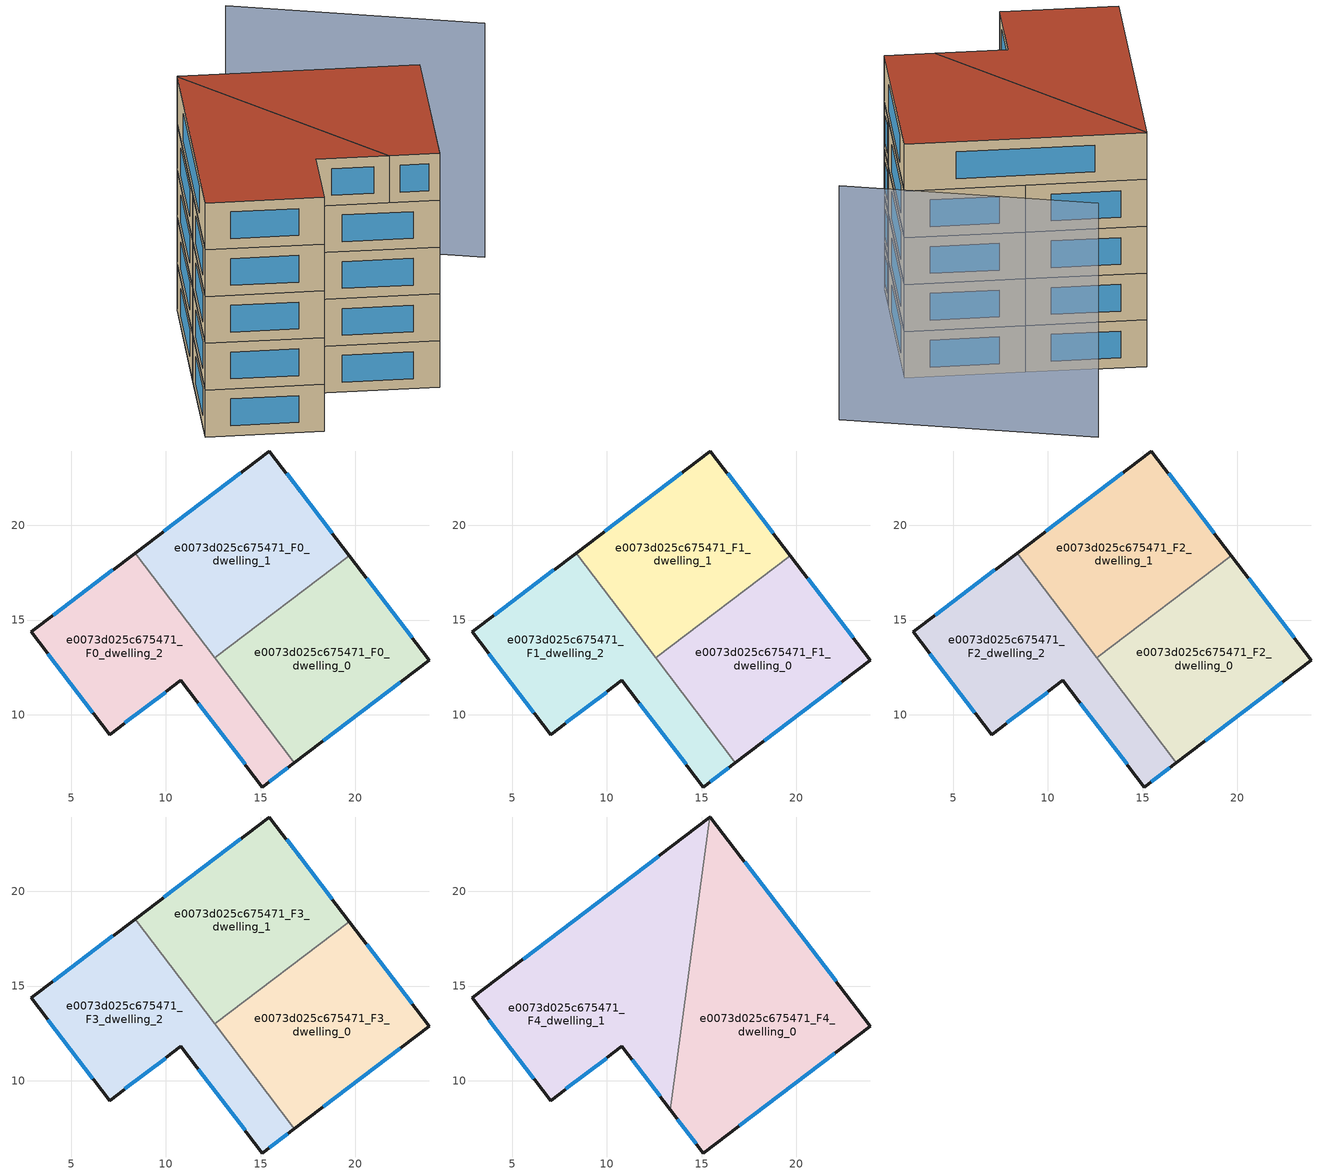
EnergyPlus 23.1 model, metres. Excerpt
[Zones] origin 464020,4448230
e0073d025c675471_F0_dwelling_0
 floor ground (EU_floor_Construction): 19.7,18.39 23.91,12.88 16.79,7.47 12.59,13 z0
 wall outside (EU_wall_Construction): 16.79,7.47 23.91,12.88 19.7,18.39 z0:3
 wall to e0073d025c675471_F0_dwelling_1 (EU_wall_Construction): 19.7,18.39 12.59,13 z0:3
 wall to e0073d025c675471_F0_dwelling_2 (EU_wall_Construction): 12.59,13 16.79,7.47 z0:3
 window (EU_Window_Construction): 23.01,14.06 20.6,17.21 / 18.32,8.63 22.39,11.72 z0.64:2.36
e0073d025c675471_F0_dwelling_1
 floor ground (EU_floor_Construction): 15.47,23.92 19.7,18.39 12.59,13 8.38,18.54 z0
 wall outside (EU_wall_Construction): 19.7,18.39 15.47,23.92 8.38,18.54 z0:3
 wall to e0073d025c675471_F0_dwelling_2 (EU_wall_Construction): 8.38,18.54 12.59,13 z0:3
 window (EU_Window_Construction): 18.79,19.58 16.37,22.74 / 13.95,22.77 9.9,19.69 z0.64:2.36
e0073d025c675471_F0_dwelling_2
 floor ground (EU_floor_Construction): 8.38,18.54 16.79,7.47 15.1,6.19 10.8,11.81 7.04,8.96 2.89,14.37 z0
 wall outside (EU_wall_Construction): 8.38,18.54 2.89,14.37 7.04,8.96 10.8,11.81 15.1,6.19 16.79,7.47 z0:3
 window (EU_Window_Construction): 3.78,13.21 6.15,10.11 / 7.2,17.64 4.07,15.26 / 15.46,6.46 16.43,7.19 / 11.72,10.61 14.18,7.39 / 7.84,9.57 9.99,11.2 z0.64:2.36
e0073d025c675471_F1_dwelling_0
 floor to e0073d025c675471_F0_dwelling_0 (EU_floor_Construction): 19.7,18.39 23.91,12.88 16.79,7.47 12.59,13 z3
 wall outside (EU_wall_Construction): 16.79,7.47 23.91,12.88 19.7,18.39 z3:6
 wall to e0073d025c675471_F1_dwelling_1 (EU_wall_Construction): 19.7,18.39 12.59,13 z3:6
 wall to e0073d025c675471_F1_dwelling_2 (EU_wall_Construction): 12.59,13 16.79,7.47 z3:6
 window (EU_Window_Construction): 23.01,14.06 20.6,17.21 / 18.32,8.63 22.39,11.72 z3.64:5.36
e0073d025c675471_F1_dwelling_1
 floor to e0073d025c675471_F0_dwelling_1 (EU_floor_Construction): 15.47,23.92 19.7,18.39 12.59,13 8.38,18.54 z3
 wall outside (EU_wall_Construction): 19.7,18.39 15.47,23.92 8.38,18.54 z3:6
 wall to e0073d025c675471_F1_dwelling_2 (EU_wall_Construction): 8.38,18.54 12.59,13 z3:6
 window (EU_Window_Construction): 18.79,19.58 16.37,22.74 / 13.95,22.77 9.9,19.69 z3.64:5.36
e0073d025c675471_F1_dwelling_2
 floor to e0073d025c675471_F0_dwelling_2 (EU_floor_Construction): 8.38,18.54 16.79,7.47 15.1,6.19 10.8,11.81 7.04,8.96 2.89,14.37 z3
 wall outside (EU_wall_Construction): 8.38,18.54 2.89,14.37 7.04,8.96 10.8,11.81 15.1,6.19 16.79,7.47 z3:6
 window (EU_Window_Construction): 3.78,13.21 6.15,10.11 / 7.2,17.64 4.07,15.26 / 15.46,6.46 16.43,7.19 / 11.72,10.61 14.18,7.39 / 7.84,9.57 9.99,11.2 z3.64:5.36
e0073d025c675471_F2_dwelling_0
 floor to e0073d025c675471_F1_dwelling_0 (EU_floor_Construction): 19.7,18.39 23.91,12.88 16.79,7.47 12.59,13 z6
 wall outside (EU_wall_Construction): 16.79,7.47 23.91,12.88 19.7,18.39 z6:9
 wall to e0073d025c675471_F2_dwelling_1 (EU_wall_Construction): 19.7,18.39 12.59,13 z6:9
 wall to e0073d025c675471_F2_dwelling_2 (EU_wall_Construction): 12.59,13 16.79,7.47 z6:9
 window (EU_Window_Construction): 23.01,14.06 20.6,17.21 / 18.32,8.63 22.39,11.72 z6.64:8.36
e0073d025c675471_F2_dwelling_1
 floor to e0073d025c675471_F1_dwelling_1 (EU_floor_Construction): 15.47,23.92 19.7,18.39 12.59,13 8.38,18.54 z6
 wall outside (EU_wall_Construction): 19.7,18.39 15.47,23.92 8.38,18.54 z6:9
 wall to e0073d025c675471_F2_dwelling_2 (EU_wall_Construction): 8.38,18.54 12.59,13 z6:9
 window (EU_Window_Construction): 18.79,19.58 16.37,22.74 / 13.95,22.77 9.9,19.69 z6.64:8.36
e0073d025c675471_F2_dwelling_2
 floor to e0073d025c675471_F1_dwelling_2 (EU_floor_Construction): 8.38,18.54 16.79,7.47 15.1,6.19 10.8,11.81 7.04,8.96 2.89,14.37 z6
 wall outside (EU_wall_Construction): 8.38,18.54 2.89,14.37 7.04,8.96 10.8,11.81 15.1,6.19 16.79,7.47 z6:9
 window (EU_Window_Construction): 3.78,13.21 6.15,10.11 / 7.2,17.64 4.07,15.26 / 15.46,6.46 16.43,7.19 / 11.72,10.61 14.18,7.39 / 7.84,9.57 9.99,11.2 z6.64:8.36
e0073d025c675471_F3_dwelling_0
 floor to e0073d025c675471_F2_dwelling_0 (EU_floor_Construction): 19.7,18.39 23.91,12.88 16.79,7.47 12.59,13 z9
 wall outside (EU_wall_Construction): 16.79,7.47 23.91,12.88 19.7,18.39 z9:12
 wall to e0073d025c675471_F3_dwelling_1 (EU_wall_Construction): 19.7,18.39 12.59,13 z9:12
 wall to e0073d025c675471_F3_dwelling_2 (EU_wall_Construction): 12.59,13 16.79,7.47 z9:12
 window (EU_Window_Construction): 23.01,14.06 20.6,17.21 / 18.32,8.63 22.39,11.72 z9.64:11.36
e0073d025c675471_F3_dwelling_1
 floor to e0073d025c675471_F2_dwelling_1 (EU_floor_Construction): 15.47,23.92 19.7,18.39 12.59,13 8.38,18.54 z9
 wall outside (EU_wall_Construction): 19.7,18.39 15.47,23.92 8.38,18.54 z9:12
 wall to e0073d025c675471_F3_dwelling_2 (EU_wall_Construction): 8.38,18.54 12.59,13 z9:12
 window (EU_Window_Construction): 18.79,19.58 16.37,22.74 / 13.95,22.77 9.9,19.69 z9.64:11.36
e0073d025c675471_F3_dwelling_2
 floor to e0073d025c675471_F2_dwelling_2 (EU_floor_Construction): 8.38,18.54 16.79,7.47 15.1,6.19 10.8,11.81 7.04,8.96 2.89,14.37 z9
 wall outside (EU_wall_Construction): 8.38,18.54 2.89,14.37 7.04,8.96 10.8,11.81 15.1,6.19 16.79,7.47 z9:12
 window (EU_Window_Construction): 3.78,13.21 6.15,10.11 / 7.2,17.64 4.07,15.26 / 15.46,6.46 16.43,7.19 / 11.72,10.61 14.18,7.39 / 7.84,9.57 9.99,11.2 z9.64:11.36
e0073d025c675471_F4_dwelling_0
 floor to e0073d025c675471_F3_dwelling_0 (EU_floor_Construction): 19.7,18.39 23.91,12.88 16.79,7.47 13.76,11.46 14.12,14.16 z12
 floor to e0073d025c675471_F3_dwelling_1 (EU_floor_Construction): 15.47,23.92 19.7,18.39 14.12,14.16 15.43,23.89 z12
 floor to e0073d025c675471_F3_dwelling_2 (EU_floor_Construction): 13.76,11.46 16.79,7.47 15.1,6.19 13.36,8.47 z12
 wall outside (EU_wall_Construction): 13.36,8.47 15.1,6.19 23.91,12.88 15.47,23.92 15.43,23.89 z12:15
 wall to e0073d025c675471_F4_dwelling_1 (EU_wall_Construction): 15.43,23.89 13.36,8.47 z12:15
 window (EU_Window_Construction): 22.1,15.25 17.28,21.56 / 16.99,7.62 22.03,11.45 / 13.73,7.98 14.73,6.67 z12.64:14.36
 roof outside (EU_roof_Construction): 23.91,12.88 15.47,23.92 15.43,23.89 13.36,8.47 15.1,6.19 z15
e0073d025c675471_F4_dwelling_1
 floor to e0073d025c675471_F3_dwelling_2 (EU_floor_Construction): 8.38,18.54 13.76,11.46 13.36,8.47 10.8,11.81 7.04,8.96 2.89,14.37 z12
 floor to e0073d025c675471_F3_dwelling_0 (EU_floor_Construction): 14.12,14.16 13.76,11.46 12.59,13 z12
 floor to e0073d025c675471_F3_dwelling_1 (EU_floor_Construction): 15.43,23.89 14.12,14.16 12.59,13 8.38,18.54 z12
 wall outside (EU_wall_Construction): 15.43,23.89 2.89,14.37 7.04,8.96 10.8,11.81 13.36,8.47 z12:15
 window (EU_Window_Construction): 3.78,13.21 6.15,10.11 / 12.75,21.85 5.58,16.41 / 11.35,11.1 12.81,9.18 / 7.84,9.57 9.99,11.2 z12.64:14.36
 roof outside (EU_roof_Construction): 13.36,8.47 15.43,23.89 2.89,14.37 7.04,8.96 10.8,11.81 z15
shading: 30.24,12.41 24.36,26.12 z0:15
[Building]
EU S2 Campaign: North Axis=0; Terrain=City; Solar Distribution=FullExterior
[Site:Location]
Yerevan-Zvartnots.Intl.AP: Latitude=40.15; Longitude=44.383; Time Zone=4; Elevation=854
[SizingPeriod:WeatherFileDays]
AnnualSizingPeriod: Begin Month=1; Begin Day of Month=1; End Month=12; End Day of Month=31; Day of Week for Start Day=Monday; Use Weather File Daylight Saving Period=No; Use Weather File Rain and Snow Indicators=No
[MATERIAL]
EU_InternalMass_Material: Roughness=MediumRough; Thickness=0.1; Conductivity=1; Density=1800; Specific Heat=900; Thermal Absorptance=0.9; Solar Absorptance=0.7; Visible Absorptance=0.7
[MATERIAL:NOMASS] Roughness=MediumRough; Thermal Absorptance=0.9; Solar Absorptance=0.7; Visible Absorptance=0.7
Name | Thermal Resistance
EU_wall_NoMass | 1.05043
EU_roof_NoMass | 1.45357
EU_floor_NoMass | 0.478065
[WINDOWMATERIAL:SIMPLEGLAZINGSYSTEM]
EU_Window_SimpleGlazing: UFactor=2.5566; Solar Heat Gain Coefficient=0.75; Visible Transmittance=0.75
[CONSTRUCTION]
EU_wall_Construction: EU_wall_NoMass
EU_roof_Construction: EU_roof_NoMass
EU_floor_Construction: EU_floor_NoMass
EU_Window_Construction: EU_Window_SimpleGlazing
EU_InternalMass_Construction: EU_InternalMass_Material
[ZONE] Type=1; Multiplier=1; Ceiling Height=autocalculate; Floor Area=autocalculate; Part of Total Floor Area=Yes
Name | Volume
e0073d025c675471_F0_dwelling_0; e0073d025c675471_F1_dwelling_0; e0073d025c675471_F2_dwelling_0; e0073d025c675471_F3_dwelling_0 | 186.04
e0073d025c675471_F4_dwelling_0 | 279.045
e0073d025c675471_F0_dwelling_1; e0073d025c675471_F1_dwelling_1; e0073d025c675471_F2_dwelling_1; e0073d025c675471_F3_dwelling_1 | 186.038
e0073d025c675471_F4_dwelling_1 | 279.057
e0073d025c675471_F0_dwelling_2; e0073d025c675471_F1_dwelling_2; e0073d025c675471_F2_dwelling_2; e0073d025c675471_F3_dwelling_2 | 186.039
[INTERNALMASS] Construction=EU_InternalMass_Construction
Name | Zone or ZoneList | Surface Area
e0073d025c675471_F0_dwelling_0_EU_InternalMass | e0073d025c675471_F0_dwelling_0 | 62.0133
e0073d025c675471_F0_dwelling_1_EU_InternalMass | e0073d025c675471_F0_dwelling_1 | 62.0109
e0073d025c675471_F0_dwelling_2_EU_InternalMass | e0073d025c675471_F0_dwelling_2 | 62.013
e0073d025c675471_F1_dwelling_0_EU_InternalMass | e0073d025c675471_F1_dwelling_0 | 62.0133
e0073d025c675471_F1_dwelling_1_EU_InternalMass | e0073d025c675471_F1_dwelling_1 | 62.0109
e0073d025c675471_F1_dwelling_2_EU_InternalMass | e0073d025c675471_F1_dwelling_2 | 62.013
e0073d025c675471_F2_dwelling_0_EU_InternalMass | e0073d025c675471_F2_dwelling_0 | 62.0133
e0073d025c675471_F2_dwelling_1_EU_InternalMass | e0073d025c675471_F2_dwelling_1 | 62.0109
e0073d025c675471_F2_dwelling_2_EU_InternalMass | e0073d025c675471_F2_dwelling_2 | 62.013
e0073d025c675471_F3_dwelling_0_EU_InternalMass | e0073d025c675471_F3_dwelling_0 | 62.0133
e0073d025c675471_F3_dwelling_1_EU_InternalMass | e0073d025c675471_F3_dwelling_1 | 62.0109
e0073d025c675471_F3_dwelling_2_EU_InternalMass | e0073d025c675471_F3_dwelling_2 | 62.013
e0073d025c675471_F4_dwelling_0_EU_InternalMass | e0073d025c675471_F4_dwelling_0 | 93.0127
e0073d025c675471_F4_dwelling_1_EU_InternalMass | e0073d025c675471_F4_dwelling_1 | 93.016
[OTHEREQUIPMENT] Fuel Type=Electricity; Design Level Calculation Method=Watts/Area; Power per Zone Floor Area=1; Fraction Latent=0; Fraction Radiant=0; Fraction Lost=0; Carbon Dioxide Generation Rate=0; EndUse Subcategory=EU_Step8_InternalGains
Name | Zone or ZoneList or Space or SpaceList | Schedule
EU_Step8_InternalGain_e0073d025c675471_F0_dwelling_0_f000 | e0073d025c675471_F0_dwelling_0 | EU_Step8_GainSchedule_e0073d025c675471_F0_dwelling_0_f000
EU_Step8_InternalGain_e0073d025c675471_F0_dwelling_1_f000 | e0073d025c675471_F0_dwelling_1 | EU_Step8_GainSchedule_e0073d025c675471_F0_dwelling_1_f000
EU_Step8_InternalGain_e0073d025c675471_F0_dwelling_2_f000 | e0073d025c675471_F0_dwelling_2 | EU_Step8_GainSchedule_e0073d025c675471_F0_dwelling_2_f000
EU_Step8_InternalGain_e0073d025c675471_F1_dwelling_0_f000 | e0073d025c675471_F1_dwelling_0 | EU_Step8_GainSchedule_e0073d025c675471_F1_dwelling_0_f000
EU_Step8_InternalGain_e0073d025c675471_F1_dwelling_1_f000 | e0073d025c675471_F1_dwelling_1 | EU_Step8_GainSchedule_e0073d025c675471_F1_dwelling_1_f000
EU_Step8_InternalGain_e0073d025c675471_F1_dwelling_2_f000 | e0073d025c675471_F1_dwelling_2 | EU_Step8_GainSchedule_e0073d025c675471_F1_dwelling_2_f000
EU_Step8_InternalGain_e0073d025c675471_F2_dwelling_0_f000 | e0073d025c675471_F2_dwelling_0 | EU_Step8_GainSchedule_e0073d025c675471_F2_dwelling_0_f000
EU_Step8_InternalGain_e0073d025c675471_F2_dwelling_1_f000 | e0073d025c675471_F2_dwelling_1 | EU_Step8_GainSchedule_e0073d025c675471_F2_dwelling_1_f000
EU_Step8_InternalGain_e0073d025c675471_F2_dwelling_2_f000 | e0073d025c675471_F2_dwelling_2 | EU_Step8_GainSchedule_e0073d025c675471_F2_dwelling_2_f000
EU_Step8_InternalGain_e0073d025c675471_F3_dwelling_0_f000 | e0073d025c675471_F3_dwelling_0 | EU_Step8_GainSchedule_e0073d025c675471_F3_dwelling_0_f000
EU_Step8_InternalGain_e0073d025c675471_F3_dwelling_1_f000 | e0073d025c675471_F3_dwelling_1 | EU_Step8_GainSchedule_e0073d025c675471_F3_dwelling_1_f000
EU_Step8_InternalGain_e0073d025c675471_F3_dwelling_2_f000 | e0073d025c675471_F3_dwelling_2 | EU_Step8_GainSchedule_e0073d025c675471_F3_dwelling_2_f000
EU_Step8_InternalGain_e0073d025c675471_F4_dwelling_0_f000 | e0073d025c675471_F4_dwelling_0 | EU_Step8_GainSchedule_e0073d025c675471_F4_dwelling_0_f000
EU_Step8_InternalGain_e0073d025c675471_F4_dwelling_1_f000 | e0073d025c675471_F4_dwelling_1 | EU_Step8_GainSchedule_e0073d025c675471_F4_dwelling_1_f000
[ZONEVENTILATION:DESIGNFLOWRATE] Schedule=EU_AlwaysOn; Design Flow Rate Calculation Method=AirChanges/Hour; Air Changes per Hour=0.557805; Ventilation Type=Natural; Fan Pressure Rise=0; Fan Total Efficiency=1; Constant Term Coefficient=1; Temperature Term Coefficient=0; Velocity Term Coefficient=0; Velocity Squared Term Coefficient=0; Minimum Indoor Temperature=-100; Maximum Indoor Temperature=100; Delta Temperature=-100; Minimum Outdoor Temperature=-100; Maximum Outdoor Temperature=100; Maximum Wind Speed=40
Name | Zone or ZoneList or Space or SpaceList
EU_ConstantAir_e0073d025c675471_F0_dwelling_0 | e0073d025c675471_F0_dwelling_0
EU_ConstantAir_e0073d025c675471_F0_dwelling_1 | e0073d025c675471_F0_dwelling_1
EU_ConstantAir_e0073d025c675471_F0_dwelling_2 | e0073d025c675471_F0_dwelling_2
EU_ConstantAir_e0073d025c675471_F1_dwelling_0 | e0073d025c675471_F1_dwelling_0
EU_ConstantAir_e0073d025c675471_F1_dwelling_1 | e0073d025c675471_F1_dwelling_1
EU_ConstantAir_e0073d025c675471_F1_dwelling_2 | e0073d025c675471_F1_dwelling_2
EU_ConstantAir_e0073d025c675471_F2_dwelling_0 | e0073d025c675471_F2_dwelling_0
EU_ConstantAir_e0073d025c675471_F2_dwelling_1 | e0073d025c675471_F2_dwelling_1
EU_ConstantAir_e0073d025c675471_F2_dwelling_2 | e0073d025c675471_F2_dwelling_2
EU_ConstantAir_e0073d025c675471_F3_dwelling_0 | e0073d025c675471_F3_dwelling_0
EU_ConstantAir_e0073d025c675471_F3_dwelling_1 | e0073d025c675471_F3_dwelling_1
EU_ConstantAir_e0073d025c675471_F3_dwelling_2 | e0073d025c675471_F3_dwelling_2
EU_ConstantAir_e0073d025c675471_F4_dwelling_0 | e0073d025c675471_F4_dwelling_0
EU_ConstantAir_e0073d025c675471_F4_dwelling_1 | e0073d025c675471_F4_dwelling_1
[HVACTEMPLATE:THERMOSTAT] Constant Heating Setpoint=20; Constant Cooling Setpoint=50
EU_HeatOnly_e0073d025c675471_F0_dwelling_0; EU_HeatOnly_e0073d025c675471_F0_dwelling_1; EU_HeatOnly_e0073d025c675471_F0_dwelling_2; EU_HeatOnly_e0073d025c675471_F1_dwelling_0; EU_HeatOnly_e0073d025c675471_F1_dwelling_1; EU_HeatOnly_e0073d025c675471_F1_dwelling_2; EU_HeatOnly_e0073d025c675471_F2_dwelling_0; EU_HeatOnly_e0073d025c675471_F2_dwelling_1; EU_HeatOnly_e0073d025c675471_F2_dwelling_2; EU_HeatOnly_e0073d025c675471_F3_dwelling_0; EU_HeatOnly_e0073d025c675471_F3_dwelling_1; EU_HeatOnly_e0073d025c675471_F3_dwelling_2; EU_HeatOnly_e0073d025c675471_F4_dwelling_0; EU_HeatOnly_e0073d025c675471_F4_dwelling_1
[HVACTEMPLATE:ZONE:IDEALLOADSAIRSYSTEM] System Availability Schedule=EU_AlwaysOn; Maximum Heating Supply Air Temperature=50; Minimum Cooling Supply Air Temperature=13; Maximum Heating Supply Air Humidity Ratio=0.0156; Minimum Cooling Supply Air Humidity Ratio=0.0077; Heating Limit=NoLimit; Cooling Limit=NoLimit; Heating Availability Schedule=EU_AlwaysOn; Cooling Availability Schedule=EU_CoolingOff; Dehumidification Control Type=ConstantSensibleHeatRatio; Cooling Sensible Heat Ratio=0.7; Dehumidification Setpoint=60; Humidification Control Type=None; Humidification Setpoint=30; Outdoor Air Method=None; Outdoor Air Flow Rate per Person=0.00944; Outdoor Air Flow Rate per Zone Floor Area=0; Outdoor Air Flow Rate per Zone=0; Demand Controlled Ventilation Type=None; Outdoor Air Economizer Type=NoEconomizer; Heat Recovery Type=None; Sensible Heat Recovery Effectiveness=0.7; Latent Heat Recovery Effectiveness=0.65
Name | Template Thermostat
e0073d025c675471_F0_dwelling_0 | EU_HeatOnly_e0073d025c675471_F0_dwelling_0
e0073d025c675471_F0_dwelling_1 | EU_HeatOnly_e0073d025c675471_F0_dwelling_1
e0073d025c675471_F0_dwelling_2 | EU_HeatOnly_e0073d025c675471_F0_dwelling_2
e0073d025c675471_F1_dwelling_0 | EU_HeatOnly_e0073d025c675471_F1_dwelling_0
e0073d025c675471_F1_dwelling_1 | EU_HeatOnly_e0073d025c675471_F1_dwelling_1
e0073d025c675471_F1_dwelling_2 | EU_HeatOnly_e0073d025c675471_F1_dwelling_2
e0073d025c675471_F2_dwelling_0 | EU_HeatOnly_e0073d025c675471_F2_dwelling_0
e0073d025c675471_F2_dwelling_1 | EU_HeatOnly_e0073d025c675471_F2_dwelling_1
e0073d025c675471_F2_dwelling_2 | EU_HeatOnly_e0073d025c675471_F2_dwelling_2
e0073d025c675471_F3_dwelling_0 | EU_HeatOnly_e0073d025c675471_F3_dwelling_0
e0073d025c675471_F3_dwelling_1 | EU_HeatOnly_e0073d025c675471_F3_dwelling_1
e0073d025c675471_F3_dwelling_2 | EU_HeatOnly_e0073d025c675471_F3_dwelling_2
e0073d025c675471_F4_dwelling_0 | EU_HeatOnly_e0073d025c675471_F4_dwelling_0
e0073d025c675471_F4_dwelling_1 | EU_HeatOnly_e0073d025c675471_F4_dwelling_1
[SIZING:ZONE] Zone Cooling Design Supply Air Temperature Input Method=SupplyAirTemperature; Zone Cooling Design Supply Air Temperature=13; Zone Heating Design Supply Air Temperature Input Method=SupplyAirTemperature; Zone Heating Design Supply Air Temperature=50; Zone Cooling Design Supply Air Humidity Ratio=0.008; Zone Heating Design Supply Air Humidity Ratio=0.008; Cooling Design Air Flow Method=DesignDay; Cooling Design Air Flow Rate=0; Cooling Minimum Air Flow per Zone Floor Area=0.000762; Cooling Minimum Air Flow=0; Cooling Minimum Air Flow Fraction=0.2; Heating Design Air Flow Method=DesignDay; Heating Design Air Flow Rate=0; Heating Maximum Air Flow per Zone Floor Area=0.002032; Heating Maximum Air Flow=0.141576; Heating Maximum Air Flow Fraction=0.3; Account for Dedicated Outdoor Air System=No; Dedicated Outdoor Air System Control Strategy=NeutralSupplyAir; Dedicated Outdoor Air Low Setpoint Temperature for Design=autosize; Dedicated Outdoor Air High Setpoint Temperature for Design=autosize; Zone Load Sizing Method=Sensible Load Only No Latent Load; Zone Latent Cooling Design Supply Air Humidity Ratio Input Method=HumidityRatioDifference; Zone Cooling Design Supply Air Humidity Ratio Difference=0.005; Zone Latent Heating Design Supply Air Humidity Ratio Input Method=HumidityRatioDifference; Zone Humidification Design Supply Air Humidity Ratio Difference=0.005
e0073d025c675471_F0_dwelling_0; e0073d025c675471_F0_dwelling_1; e0073d025c675471_F0_dwelling_2; e0073d025c675471_F1_dwelling_0; e0073d025c675471_F1_dwelling_1; e0073d025c675471_F1_dwelling_2; e0073d025c675471_F2_dwelling_0; e0073d025c675471_F2_dwelling_1; e0073d025c675471_F2_dwelling_2; e0073d025c675471_F3_dwelling_0; e0073d025c675471_F3_dwelling_1; e0073d025c675471_F3_dwelling_2; e0073d025c675471_F4_dwelling_0; e0073d025c675471_F4_dwelling_1
[SCHEDULE:CONSTANT]
Name | Hourly Value
EU_AlwaysOn | 1
EU_CoolingOff | 0
[SCHEDULE:FILE] Column Number=1; Rows to Skip at Top=0; Number of Hours of Data=8760; Column Separator=Comma; Interpolate to Timestep=No; Minutes per Item=60; Adjust Schedule for Daylight Savings=Yes
Name | File
EU_Step8_GainSchedule_e0073d025c675471_F0_dwelling_0_f000 | ../../schedules/e0073d025c675471/e0073d025c675471_F0_dwelling_0_f000_gain.csv
EU_Step8_GainSchedule_e0073d025c675471_F0_dwelling_1_f000 | ../../schedules/e0073d025c675471/e0073d025c675471_F0_dwelling_1_f000_gain.csv
EU_Step8_GainSchedule_e0073d025c675471_F0_dwelling_2_f000 | ../../schedules/e0073d025c675471/e0073d025c675471_F0_dwelling_2_f000_gain.csv
EU_Step8_GainSchedule_e0073d025c675471_F1_dwelling_0_f000 | ../../schedules/e0073d025c675471/e0073d025c675471_F1_dwelling_0_f000_gain.csv
EU_Step8_GainSchedule_e0073d025c675471_F1_dwelling_1_f000 | ../../schedules/e0073d025c675471/e0073d025c675471_F1_dwelling_1_f000_gain.csv
EU_Step8_GainSchedule_e0073d025c675471_F1_dwelling_2_f000 | ../../schedules/e0073d025c675471/e0073d025c675471_F1_dwelling_2_f000_gain.csv
EU_Step8_GainSchedule_e0073d025c675471_F2_dwelling_0_f000 | ../../schedules/e0073d025c675471/e0073d025c675471_F2_dwelling_0_f000_gain.csv
EU_Step8_GainSchedule_e0073d025c675471_F2_dwelling_1_f000 | ../../schedules/e0073d025c675471/e0073d025c675471_F2_dwelling_1_f000_gain.csv
EU_Step8_GainSchedule_e0073d025c675471_F2_dwelling_2_f000 | ../../schedules/e0073d025c675471/e0073d025c675471_F2_dwelling_2_f000_gain.csv
EU_Step8_GainSchedule_e0073d025c675471_F3_dwelling_0_f000 | ../../schedules/e0073d025c675471/e0073d025c675471_F3_dwelling_0_f000_gain.csv
EU_Step8_GainSchedule_e0073d025c675471_F3_dwelling_1_f000 | ../../schedules/e0073d025c675471/e0073d025c675471_F3_dwelling_1_f000_gain.csv
EU_Step8_GainSchedule_e0073d025c675471_F3_dwelling_2_f000 | ../../schedules/e0073d025c675471/e0073d025c675471_F3_dwelling_2_f000_gain.csv
EU_Step8_GainSchedule_e0073d025c675471_F4_dwelling_0_f000 | ../../schedules/e0073d025c675471/e0073d025c675471_F4_dwelling_0_f000_gain.csv
EU_Step8_GainSchedule_e0073d025c675471_F4_dwelling_1_f000 | ../../schedules/e0073d025c675471/e0073d025c675471_F4_dwelling_1_f000_gain.csv
